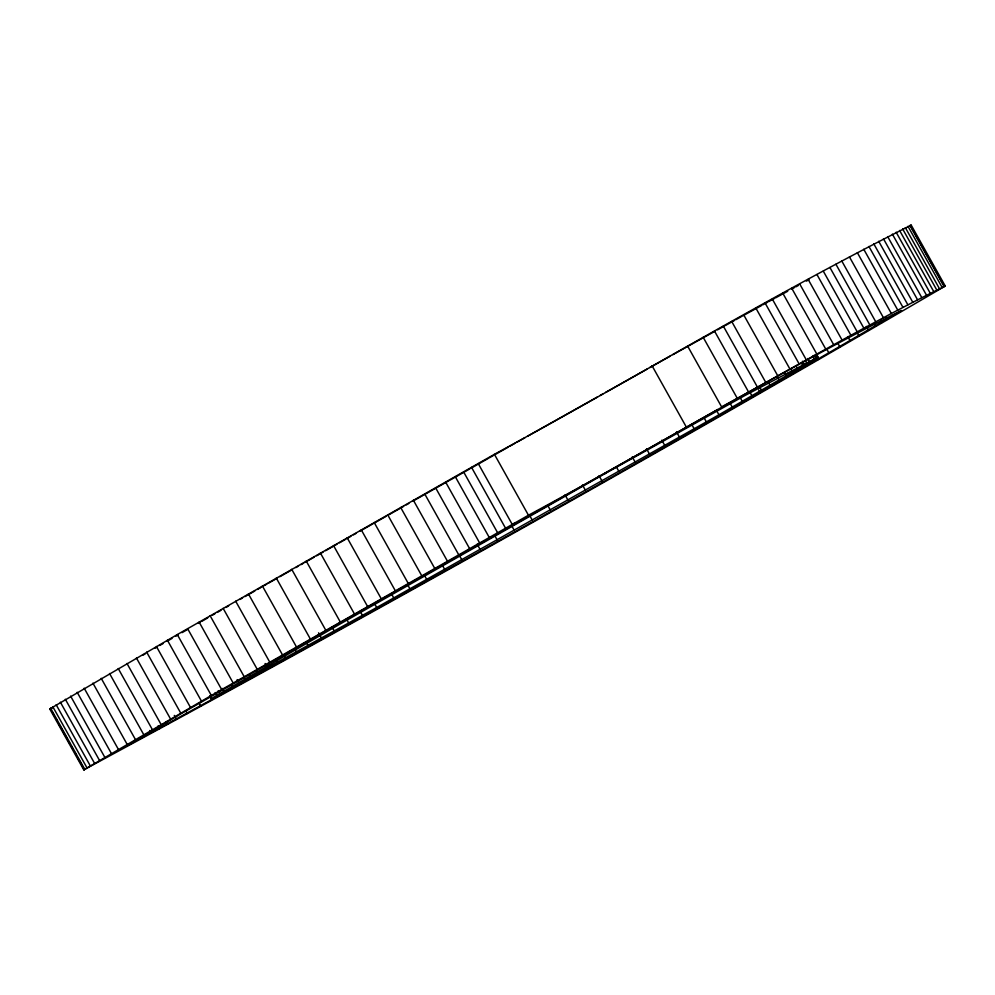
<?xml version="1.0" encoding="UTF-8"?>
<svg xmlns="http://www.w3.org/2000/svg" width="995" height="995" viewBox="0 0 995 995"><rect width="100%" height="100%" fill="white"/><g stroke="black" fill="none" stroke-linecap="round" stroke-linejoin="round"><path stroke-width="1.49" d="M605.507 473.334L339.046 624.636L210.94 698.813L376.695 607.51L718.937 414.803L816.111 358.461L818.052 357.106L816.559 354.444M49.75 708.95L177.297 634.561L494.415 454.317C633.579 378.66 769.682 296.299 911.209 225.131L945.25 286.05C660.954 452.165 373.411 613.293 83.791 769.869L49.75 708.95L53.195 707.47M83.791 769.869L211.338 695.468L515.447 522.636M909.542 226.288L911.209 225.131M717.743 409.542L338.959 623.343L180.592 714L127.497 745.442C387.515 604.288 646.016 459.765 901.482 310.49C774.856 374.095 653.168 447.999 528.457 515.223L512.251 524.44L478.209 463.533M142.795 655.257L145.295 653.814M155.033 648.205L157.384 646.85M159.722 645.494L163.242 643.454M167.011 641.302L172.011 638.417M175.792 636.253L178.304 634.81M182.073 632.633L187.159 629.723M201.774 621.34L207.744 617.907M198.167 623.405L200.567 622.024M212.532 615.159L214.932 613.791M217.345 612.41L220.952 610.345M226.064 607.423L228.626 605.955M240.031 599.425L242.556 597.983M245.006 596.577L254.819 590.98M257.506 589.45L261.523 587.149M264.197 585.62L266.884 584.09M268.177 583.356L277.269 578.17M279.918 576.665L292.02 569.774M295.888 567.573L298.475 566.093M301.05 564.625L303.624 563.158M304.918 562.424L314.034 557.25M316.646 555.77L323.064 552.113M325.614 550.67L333.25 546.33M334.494 545.621L336.969 544.215M339.457 542.81L345.663 539.29M346.907 538.581L350.849 536.342M353.486 534.837L356.123 533.345M360.078 531.106L373.249 523.619M388.635 514.9L403.634 506.393M510.149 446.034L515.51 442.986M374.543 522.897L386.11 516.33M406.221 504.925L408.808 503.458M412.689 501.256L449.093 480.635M450.3 479.951L470.001 468.782M471.207 468.098L487.985 458.596M489.304 457.849L493.271 455.598M495.92 454.093L508.47 446.991M516.853 442.228L524.912 437.7M527.599 436.196L597.497 396.955M600.184 395.438L602.87 393.933M605.557 392.428L647.223 369.021M649.909 367.516L670.17 356.185M604.736 473.782L744.72 395.637L818.052 357.106M672.869 354.668L715.007 331.223M945.25 286.05C869.244 323.263 795.963 366.371 721.599 406.88L687.557 345.974M717.544 329.818L723.887 326.298M725.156 325.601L734.521 320.427M735.865 319.681L741.25 316.708M742.506 316.012L761.672 305.477M762.941 304.781L767.443 302.306M775.478 297.928L781.597 294.582M791.684 289.097L794.346 287.654M768.563 301.696L774.321 298.55M782.816 293.911L787.704 291.261M795.677 286.933L798.363 285.478M806.36 281.137L808.997 279.719M910.301 225.417L944.342 286.336M909.952 225.43L943.994 286.336M907.987 226.325L942.029 287.232M905.326 227.594L939.367 288.513M902.639 228.912L936.681 289.831M899.592 230.454L933.633 291.373M896.147 232.221L930.188 293.127M892.378 234.136L926.42 295.055M887.677 236.599L921.718 297.517M883.473 238.8L917.514 299.706M878.709 241.3L912.751 302.219M873.821 243.899L907.863 304.806M868.933 246.474L902.975 307.393M863.747 249.248L897.788 310.154M857.354 252.668L891.396 313.574M885.836 316.708L887.329 319.383M849.444 256.909L883.485 317.828M880.737 319.756L882.229 322.43M841.807 261.038L875.849 321.957M874.418 323.474L875.911 326.149M835.912 264.235L869.953 325.154M866.359 326.435L868.598 330.44M829.917 267.481L863.971 328.4M823.275 271.1L857.317 332.007M857.503 333.337L858.996 336.012M816.945 274.52L850.986 335.439M848.026 337.069L850.265 341.074M808.127 279.346L842.18 340.253M837.703 343.014L839.929 347.019M799.706 283.936L833.748 344.855M826.833 349.27L829.071 353.275M791.759 288.301L825.813 349.208M782.804 293.214L816.845 354.12M815.713 354.63L817.293 357.379M816.621 356.894L818.114 359.568M814.159 355.339L815.651 358.013M812.604 356.098L814.097 358.76M807.729 358.523L809.221 361.197M772.282 298.998L806.336 359.916M805.714 361.222L807.206 363.884M802.443 361.222L803.935 363.896M801.734 363.598L803.226 366.272M765.068 302.965L799.122 363.884M796.448 366.707L797.94 369.369M791.323 369.717L792.816 372.379M755.852 308.064L789.893 368.983M788.177 373.15L789.669 375.812M784.844 373.473L786.336 376.147M743.663 314.793L777.704 375.712M777.779 377.565L779.272 380.239M768.675 382.814L770.167 385.488M731.686 321.435L765.727 382.354M759.359 386.421L761.598 390.426M723.315 326.074L757.357 386.993M758.688 389.928L760.18 392.602M749.745 391.93L751.984 395.935M714.472 330.987L748.514 391.906M740.081 397.453L742.32 401.458M703.166 337.268L737.208 398.187M730.056 403.186L732.295 407.191M716.698 410.798L718.937 414.803M704.099 417.875L706.375 421.942M691.923 424.79L694.199 428.857M652.073 365.787L686.127 426.693M676.513 431.855L679.498 437.203M661.824 440.188L664.809 445.524M646.551 448.832L649.536 454.168M632.248 456.916L635.233 462.252M616.676 467.476L618.915 471.481M599.015 475.685L602 481.02M582.485 485L585.47 490.348M565.011 494.851L567.996 500.187M548.108 506.119L550.347 510.124M530.086 516.256L532.325 520.261M494.415 454.317L528.457 515.223M512.052 526.405L514.291 530.41M471.518 467.327L505.56 528.233M463.57 471.829L497.612 532.735M494.975 535.994L497.214 539.999M455.212 476.568L489.254 537.474M445.586 482.015L479.627 542.922M477.19 544.228L480.175 549.576M435.549 487.699L469.603 548.606M459.615 555.844L461.854 559.849M424.678 493.856L458.72 554.775M413.385 500.249L447.439 561.168M442.476 565.446L444.715 569.451M400.674 507.462L434.715 568.369M424.529 575.496L426.768 579.5M387.689 514.825L421.731 575.732M374.182 522.474L408.224 583.381M407.726 584.898L409.965 588.903M361.26 529.813L395.301 590.719M391.532 593.965L393.771 597.97M347.18 537.785L381.234 598.704M374.456 603.505L376.695 607.51M333.524 545.546L367.565 606.452M360.227 611.452L362.466 615.457M320.378 553.009L354.419 613.915M346.534 619.089L348.772 623.094M306.224 561.043L340.265 621.95M332.081 627.136L334.32 631.141M291.709 569.289L325.751 630.196M318.549 632.832L321.534 638.268M276.287 578.045L310.328 638.964M305.913 641.7L308.151 645.705M262.394 585.968L296.435 646.874M294.993 649.511L296.485 652.185M283.985 655.618L285.478 658.292M248.427 593.915L282.468 654.822M276.498 659.76L277.991 662.421M235.666 601.179L269.72 662.098M268.078 664.411L269.57 667.085M265.093 663.503L266.585 666.177M223.141 608.343L257.183 669.249M256.884 670.593L258.377 673.254M249.359 674.722L250.852 677.396M210.144 615.756L244.185 676.675M244.049 677.645L245.541 680.306M237.133 679.66L239.434 683.652M199.112 622.062L233.153 682.98M231.213 684.659L232.706 687.321M222.134 688.416L223.626 691.077M187.607 628.653L221.661 689.56M218.191 690.754L219.684 693.415M215.181 692.545L216.674 695.207M177.297 634.561L211.338 695.468M209.734 695.891L211.226 698.565M167.409 640.233L201.45 701.139M199.323 703.453L200.816 706.114M156.439 646.514L190.48 707.433M185.816 710.865L187.309 713.539M146.663 652.123L180.704 713.042M174.312 715.417L176.55 719.422M136.452 658.006L170.493 718.912M166.314 721.524L167.807 724.186M126.974 663.454L161.016 724.36M158.031 726.027L159.523 728.688M118.218 668.503L152.26 729.41M149.81 730.479L151.302 733.153M109.549 673.491L143.603 734.409M101.216 678.316L135.258 739.223M92.921 683.13L126.962 744.036M84.189 688.192L118.231 749.098M77.187 692.296L111.229 753.203M70.62 696.127L104.662 757.046M65.334 699.261L99.376 760.18M60.384 702.209L94.438 763.115M56.168 704.746L90.209 765.665M52.859 706.798L86.901 767.705M50.633 708.241L84.674 769.147M52.66 712.88L54.165 715.579M55.683 718.29L57.2 721.002M58.705 723.701L67.038 738.601M68.543 741.3L70.06 744.011M71.565 746.723L73.083 749.422M74.6 752.133L76.105 754.844M77.622 757.543L84.426 769.732"/></g></svg>
